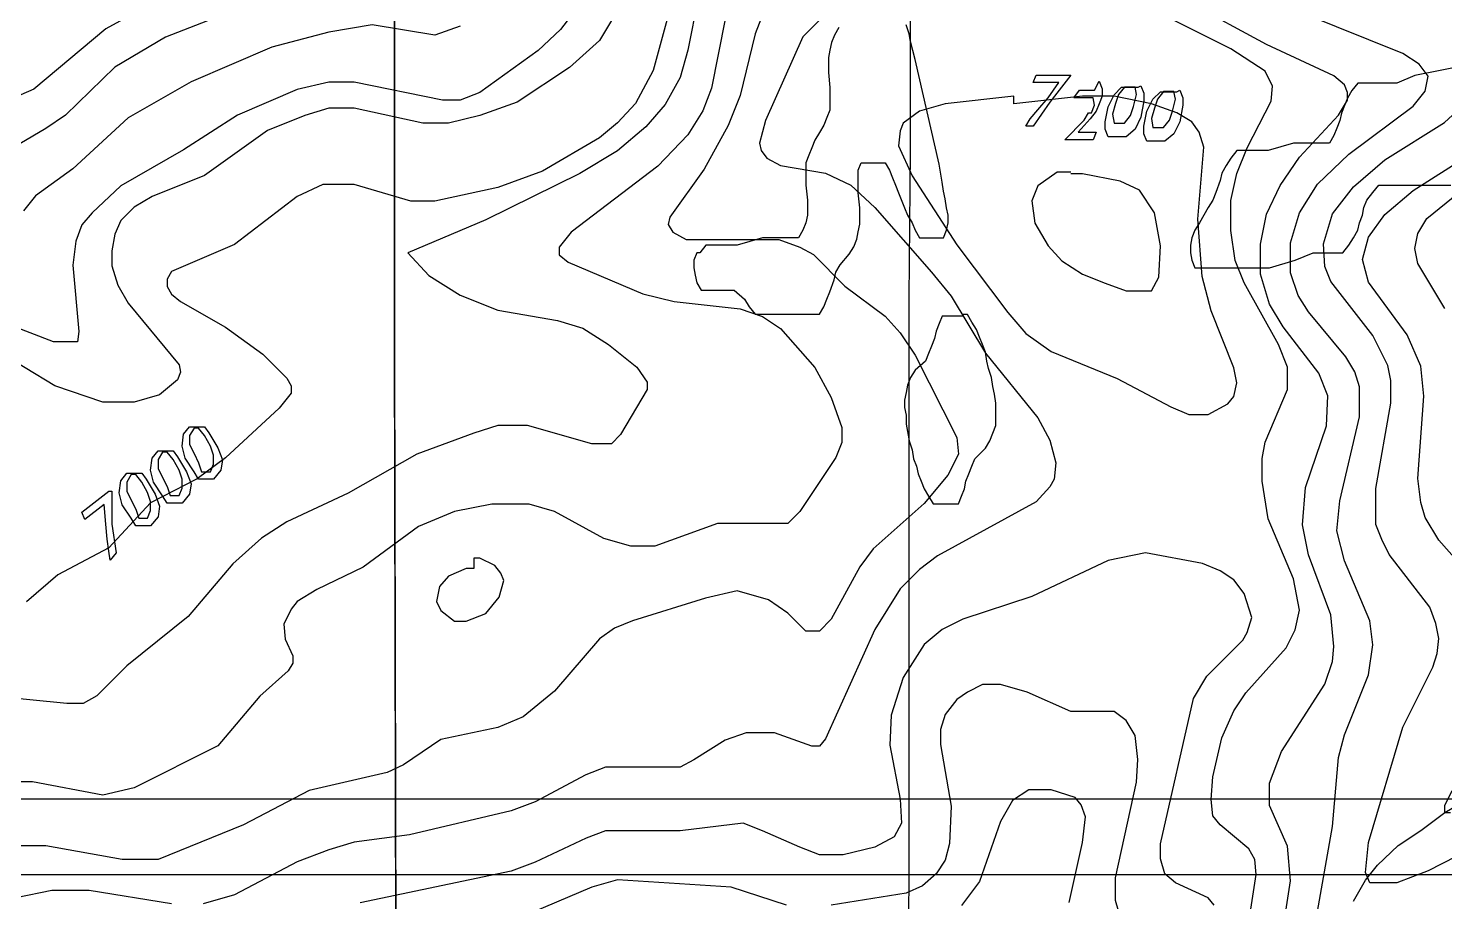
# Model space of a CAD drawing. Extents: x -0.49 to 6.91, y -0.57 to 8.11.
# Drawn here: x 1.5295 to 2.0287, y 1.6687 to 1.9766 of the extents above; entities that cross this region are included whole.
import ezdxf

# ---------------------------------------------------------------- set-up
doc = ezdxf.new("R2010")
doc.units = 0
for name, color, linetype in [('Elevations', 7, 'CONTINUOUS'), ('Grid', 7, 'CONTINUOUS'), ('topo', 7, 'CONTINUOUS'), ('topo_grid', 7, 'CONTINUOUS'), ('water', 7, 'CONTINUOUS'), ('white', 7, 'CONTINUOUS')]:
    doc.layers.add(name, color=color, linetype=linetype)

msp = doc.modelspace()

# ---------------------------------------------------------------- linework, layer by layer
at = {"layer": 'Elevations', "color": 1}
for points in [[(1.889523, 1.950531), (1.883723, 1.942064), (1.881088, 1.942064), (1.88267, 1.94471), (1.885305, 1.947885), (1.888996, 1.952118), (1.892686, 1.95741), (1.883723, 1.95741), (1.884779, 1.960056), (1.896905, 1.960056), (1.896905, 1.960056)], [(1.906922, 1.957913), (1.907978, 1.955267), (1.907978, 1.952621), (1.906922, 1.949975), (1.905866, 1.947329), (1.903758, 1.944684), (1.89954, 1.939921), (1.905865, 1.939921), (1.904812, 1.937275), (1.894794, 1.937275), (1.894794, 1.937275), (1.90165, 1.944154), (1.903232, 1.9468), (1.904287, 1.9468), (1.905341, 1.949446), (1.904814, 1.952092), (1.902705, 1.952092), (1.899542, 1.952092), (1.89796, 1.952092), (1.900069, 1.954738), (1.903232, 1.954738), (1.905343, 1.954738)], [(1.921685, 1.956325), (1.922738, 1.953679), (1.922738, 1.951034), (1.921685, 1.945213), (1.919576, 1.940979), (1.916412, 1.938334), (1.913249, 1.938334), (1.91114, 1.938334), (1.910087, 1.938334), (1.909032, 1.940979), (1.909032, 1.943625), (1.910087, 1.948917), (1.912196, 1.95315), (1.914834, 1.955796), (1.918524, 1.955796), (1.920633, 1.955796)], [(1.912194, 1.943149), (1.913776, 1.943149), (1.915885, 1.943149), (1.917994, 1.945795), (1.919049, 1.94897), (1.920102, 1.953203), (1.919576, 1.955849), (1.917994, 1.955849), (1.915885, 1.955849), (1.913776, 1.953203), (1.912721, 1.950028), (1.911667, 1.946324)], [(1.935393, 1.954738), (1.936449, 1.952092), (1.936449, 1.949446), (1.935393, 1.943625), (1.933284, 1.939392), (1.930121, 1.936746), (1.926957, 1.936746), (1.924849, 1.936746), (1.923795, 1.936746), (1.92274, 1.939392), (1.92274, 1.942038), (1.923795, 1.947329), (1.925904, 1.951563), (1.928539, 1.954209), (1.932231, 1.954209), (1.934339, 1.954209)], [(1.925903, 1.941561), (1.927485, 1.941561), (1.929594, 1.941561), (1.931703, 1.944207), (1.932756, 1.947382), (1.933809, 1.951616), (1.933282, 1.954261), (1.9317, 1.954261), (1.929591, 1.954261), (1.927482, 1.951616), (1.926427, 1.948441), (1.925374, 1.944736)], [(1.593204, 1.834008), (1.596368, 1.828717), (1.59795, 1.824483), (1.597424, 1.820779), (1.594788, 1.817604), (1.593206, 1.817604), (1.591098, 1.817604), (1.589515, 1.817604), (1.587933, 1.82025), (1.584769, 1.825013), (1.583716, 1.829246), (1.584242, 1.833479), (1.586351, 1.836125), (1.58846, 1.836125), (1.590042, 1.836125), (1.591622, 1.836125)], [(1.590568, 1.820303), (1.591621, 1.820303), (1.592677, 1.820303), (1.59373, 1.820303), (1.594786, 1.822949), (1.594786, 1.826124), (1.59373, 1.829299), (1.591621, 1.833003), (1.589512, 1.835649), (1.58793, 1.835649), (1.586348, 1.833003), (1.586348, 1.829828), (1.58793, 1.826653), (1.589512, 1.823478)], [(1.582132, 1.825568), (1.585295, 1.820276), (1.586877, 1.816043), (1.586351, 1.812339), (1.583715, 1.809164), (1.582133, 1.809164), (1.580023, 1.809164), (1.578441, 1.809164), (1.576861, 1.81181), (1.573697, 1.816572), (1.572644, 1.820806), (1.57317, 1.825039), (1.575279, 1.827685), (1.577388, 1.827685), (1.57897, 1.827685), (1.580552, 1.827685)], [(1.579496, 1.811863), (1.580549, 1.811863), (1.581605, 1.811863), (1.582658, 1.811863), (1.583714, 1.814509), (1.583714, 1.817684), (1.582658, 1.820859), (1.580549, 1.824563), (1.57844, 1.827209), (1.576861, 1.827209), (1.575279, 1.824563), (1.575279, 1.821388), (1.576861, 1.818213), (1.57844, 1.815038)], [(1.57106, 1.817657), (1.574223, 1.812365), (1.575805, 1.808132), (1.575279, 1.804428), (1.572643, 1.801253), (1.571061, 1.801253), (1.568952, 1.801253), (1.56737, 1.801253), (1.565788, 1.803899), (1.562624, 1.808661), (1.561571, 1.812895), (1.562097, 1.817128), (1.564206, 1.819774), (1.566315, 1.819774), (1.567897, 1.819774), (1.569479, 1.819774)], [(1.568424, 1.803952), (1.569477, 1.803952), (1.570533, 1.803952), (1.571586, 1.803952), (1.572642, 1.806598), (1.572642, 1.809773), (1.571586, 1.812948), (1.569477, 1.816652), (1.567368, 1.819298), (1.565786, 1.819298), (1.564204, 1.816652), (1.564204, 1.813477), (1.565786, 1.810302), (1.567368, 1.807127)], [(1.558933, 1.81345), (1.558933, 1.801809), (1.560515, 1.791754), (1.558406, 1.789109), (1.55788, 1.792284), (1.557353, 1.796517), (1.556827, 1.801809), (1.5563, 1.808688), (1.549446, 1.803396), (1.548392, 1.806042), (1.557883, 1.81345)]]:
    msp.add_lwpolyline(points, close=True, dxfattribs=at)
at = {"layer": 'Grid', "color": 1}
for points in [[(1.659639, 1.451738), (1.659112, 1.658431), (1.658586, 1.865097), (1.658586, 2.071789), (1.658059, 2.278482), (1.864216, 2.281128), (2.069846, 2.283774), (2.276003, 2.286419), (2.48216, 2.289065), (2.48216, 2.243186), (2.482687, 2.082902), (2.482687, 2.034404), (2.483216, 1.877268), (2.483216, 1.825595), (2.483742, 1.675338), (2.483742, 1.616812), (2.484269, 1.473937), (2.278111, 1.469174), (2.071954, 1.464941), (1.865797, 1.460179)], [(0.828681, 1.442266), (0.829737, 1.649991), (0.83079, 1.858244), (0.832372, 2.065995), (0.833425, 2.274249), (1.039583, 2.274249), (1.24574, 2.274249), (1.451897, 2.274249), (1.658054, 2.274249), (1.658581, 2.067556), (1.658581, 1.860864), (1.659107, 1.654198), (1.659636, 1.447505), (1.451897, 1.444859), (1.244158, 1.442213), (1.036419, 1.439568)]]:
    msp.add_lwpolyline(points, close=True, dxfattribs=at)
at = {"layer": 'topo', "color": 2}
for points in [[(1.73767, 2.002998), (1.717107, 1.976116), (1.709198, 1.968708), (1.688636, 1.953891), (1.681782, 1.951245), (1.675455, 1.951245), (1.644347, 1.957595), (1.635385, 1.957595), (1.624309, 1.954949), (1.603219, 1.945954), (1.584238, 1.933783), (1.562094, 1.921083), (1.552076, 1.911558), (1.548385, 1.907324), (1.546276, 1.901504), (1.545223, 1.893037), (1.547332, 1.869754), (1.546805, 1.866049), (1.544697, 1.866049), (1.53837, 1.866049), (1.513589, 1.875574)], [(1.644355, 1.999426), (1.577918, 1.973497), (1.559991, 1.962913), (1.542592, 1.94598), (1.535738, 1.941218), (1.484595, 1.911161)], [(1.765612, 1.987334), (1.761921, 1.968814), (1.759286, 1.959289), (1.754013, 1.949764), (1.747159, 1.941826), (1.737141, 1.933359), (1.72396, 1.925422), (1.690744, 1.909018), (1.663327, 1.897376), (1.663327, 1.897376), (1.670709, 1.889439), (1.681781, 1.882559), (1.694962, 1.877268), (1.716052, 1.873564), (1.725015, 1.870918), (1.733978, 1.865097), (1.743996, 1.857159), (1.747686, 1.851868), (1.747686, 1.849222), (1.738196, 1.833347), (1.735033, 1.830172), (1.728178, 1.830172), (1.705507, 1.836522), (1.694962, 1.836522), (1.686526, 1.833876), (1.666491, 1.826468), (1.642237, 1.812709), (1.620616, 1.802655), (1.611653, 1.796834), (1.601635, 1.787839), (1.585818, 1.769318), (1.564201, 1.751855), (1.553656, 1.741272), (1.548911, 1.738626), (1.543111, 1.738626), (1.515694, 1.741272)], [(1.573168, 1.985324), (1.556824, 1.976328), (1.531516, 1.955161), (1.515699, 1.948282)], [(1.737146, 1.982863), (1.730819, 1.97228), (1.720274, 1.962755), (1.70182, 1.950584), (1.688639, 1.945821), (1.677567, 1.943175), (1.668604, 1.943175), (1.64435, 1.948467), (1.635387, 1.948467), (1.626947, 1.945821), (1.613766, 1.94053), (1.591621, 1.924655), (1.573168, 1.917246), (1.566841, 1.913542), (1.562096, 1.90878), (1.559987, 1.904017), (1.558932, 1.898196), (1.558932, 1.892905), (1.56104, 1.886025), (1.564732, 1.879675), (1.582658, 1.85798), (1.583184, 1.855334), (1.582131, 1.852688), (1.575804, 1.847396), (1.566841, 1.84475), (1.555769, 1.84475), (1.538897, 1.850571), (1.517807, 1.863271)], [(1.788812, 1.982519), (1.785648, 1.974581), (1.780375, 1.952886), (1.776157, 1.942302), (1.767721, 1.926956), (1.755596, 1.910023), (1.755066, 1.907377), (1.756649, 1.904731), (1.761394, 1.902086), (1.794084, 1.902086), (1.801465, 1.89944), (1.80621, 1.896794), (1.817287, 1.885681), (1.831522, 1.875098), (1.836795, 1.869277), (1.842067, 1.86134), (1.85683, 1.832315), (1.857356, 1.826494), (1.853666, 1.819086), (1.84523, 1.809032), (1.827303, 1.793157), (1.822558, 1.786807), (1.812536, 1.768286), (1.808318, 1.764053), (1.805683, 1.764053), (1.803574, 1.764053), (1.797247, 1.770403), (1.790393, 1.775165), (1.779321, 1.77834), (1.768248, 1.775694), (1.742413, 1.767757), (1.736087, 1.765111), (1.730814, 1.761407), (1.714997, 1.742886), (1.703925, 1.73389), (1.694961, 1.730186), (1.674926, 1.725953), (1.661745, 1.716957), (1.655945, 1.714311), (1.628528, 1.707961), (1.605325, 1.69579), (1.575272, 1.683619), (1.562618, 1.683619), (1.535729, 1.688382), (1.524661, 1.688382)], [(1.756125, 1.985006), (1.749798, 1.961723), (1.743472, 1.950081), (1.737145, 1.943202), (1.730818, 1.93791), (1.710782, 1.926269), (1.694965, 1.920448), (1.672821, 1.915685), (1.664385, 1.915685), (1.644349, 1.921506), (1.633277, 1.921506), (1.62431, 1.917273), (1.602165, 1.900339), (1.580021, 1.890814), (1.578439, 1.888169), (1.578439, 1.885523), (1.580021, 1.882877), (1.583185, 1.880231), (1.599002, 1.871235), (1.612183, 1.86171), (1.620619, 1.853244), (1.622201, 1.850598), (1.622201, 1.847952), (1.617983, 1.84266), (1.599002, 1.825198), (1.588984, 1.817789), (1.57264, 1.809323), (1.557877, 1.793448), (1.53995, 1.783923), (1.528878, 1.774398)], [(1.972299, 1.662373), (1.974408, 1.676131), (1.973355, 1.688302), (1.967028, 1.70259), (1.967028, 1.710527), (1.971246, 1.72164), (1.986536, 1.745452), (1.989171, 1.75339), (1.989698, 1.758681), (1.988642, 1.769794), (1.980734, 1.790961), (1.978625, 1.801544), (1.979678, 1.814773), (1.98706, 1.836469), (1.987587, 1.847052), (1.984423, 1.85499), (1.971769, 1.871394), (1.967024, 1.879331), (1.963861, 1.889915), (1.963861, 1.900498), (1.96597, 1.911081), (1.970715, 1.921136), (1.977569, 1.93119), (1.991276, 1.946006), (1.994441, 1.951298), (1.994441, 1.953944), (1.993388, 1.95659), (1.989697, 1.959765), (1.965971, 1.970877), (1.938554, 1.985694)], [(1.980738, 1.647265), (1.989174, 1.695234), (1.991282, 1.719576), (1.993391, 1.727514), (2.001827, 1.74868), (2.00341, 1.759264), (2.002357, 1.76773), (1.993394, 1.788897), (1.990756, 1.79948), (1.991811, 1.810064), (1.998665, 1.839591), (1.998665, 1.850174), (1.997083, 1.855466), (1.99392, 1.860758), (1.980739, 1.876633), (1.977048, 1.882454), (1.974413, 1.890391), (1.974413, 1.900974), (1.977576, 1.911558), (1.983903, 1.921612), (1.994975, 1.932195), (2.017651, 1.949129), (2.021869, 1.95442), (2.022925, 1.959712), (2.01976, 1.963945), (2.013962, 1.967649), (1.978631, 1.981937)], [(1.775111, 1.97982), (1.770366, 1.955479), (1.767202, 1.947541), (1.76193, 1.939074), (1.751385, 1.927962), (1.720804, 1.904679), (1.716587, 1.899387), (1.716587, 1.896741), (1.71975, 1.894095), (1.746112, 1.882983), (1.757184, 1.880337), (1.780383, 1.877691), (1.788292, 1.875045), (1.794619, 1.870812), (1.806746, 1.857054), (1.812545, 1.84647), (1.81624, 1.835887), (1.81624, 1.830595), (1.814126, 1.825304), (1.801472, 1.806254), (1.797254, 1.80202), (1.792509, 1.80202), (1.772474, 1.80202), (1.750329, 1.794083), (1.741893, 1.794083), (1.732403, 1.796729), (1.715004, 1.806254), (1.706041, 1.808899), (1.69286, 1.808899), (1.679678, 1.806254), (1.667025, 1.800962), (1.647516, 1.786674), (1.631167, 1.778737), (1.624313, 1.774504), (1.622205, 1.771858), (1.619569, 1.766566), (1.620096, 1.761274), (1.622731, 1.755454), (1.622731, 1.752808), (1.621149, 1.750162), (1.611131, 1.741166), (1.596368, 1.723704), (1.566842, 1.708887), (1.55577, 1.706241), (1.53099, 1.711004), (1.519914, 1.711004)], [(1.681786, 1.97728), (1.672823, 1.974105), (1.650679, 1.977809), (1.635389, 1.975164), (1.615349, 1.969872), (1.586878, 1.957701), (1.564734, 1.945001), (1.545226, 1.927009), (1.532044, 1.917484), (1.527827, 1.912193)], [(1.808327, 1.979423), (1.802527, 1.973603), (1.789346, 1.944075), (1.787237, 1.936138), (1.787764, 1.933492), (1.789872, 1.930846), (1.794617, 1.9282), (1.810435, 1.925554), (1.819398, 1.921321), (1.827838, 1.913383), (1.847873, 1.890629), (1.854728, 1.882163), (1.866854, 1.862054), (1.885308, 1.8393), (1.889526, 1.831363), (1.891635, 1.823425), (1.891109, 1.817604), (1.889526, 1.814958), (1.884781, 1.809667), (1.849982, 1.790617), (1.843656, 1.785854), (1.836801, 1.778975), (1.827838, 1.764688), (1.810435, 1.726191), (1.808327, 1.723545), (1.805689, 1.723545), (1.792508, 1.728307), (1.782491, 1.728307), (1.775109, 1.725661), (1.764037, 1.718782), (1.759292, 1.716136), (1.739257, 1.716136), (1.73293, 1.716136), (1.726074, 1.713491), (1.708148, 1.703966), (1.699712, 1.700791), (1.66386, 1.692324), (1.644352, 1.689678), (1.635389, 1.687032), (1.624313, 1.682799), (1.602168, 1.671157), (1.591095, 1.667982)], [(1.960178, 1.664569), (1.962287, 1.678328), (1.96176, 1.683619), (1.959651, 1.687323), (1.949633, 1.69579), (1.946998, 1.698965), (1.946472, 1.704786), (1.946998, 1.712723), (1.950161, 1.726482), (1.954379, 1.736007), (1.958597, 1.742357), (1.972833, 1.758232), (1.975996, 1.764582), (1.977578, 1.771461), (1.97547, 1.782573), (1.966507, 1.80374), (1.964398, 1.816969), (1.964398, 1.824907), (1.965451, 1.830728), (1.97336, 1.849248), (1.97336, 1.857186), (1.970197, 1.865123), (1.95807, 1.886819), (1.954906, 1.894757), (1.953324, 1.90534), (1.953324, 1.915923), (1.955432, 1.925448), (1.959123, 1.934444), (1.967559, 1.950848), (1.968085, 1.95614), (1.96545, 1.961432), (1.953323, 1.969369), (1.930125, 1.981011)], [(2.0477, 1.692298), (2.022919, 1.679598), (2.011847, 1.675364), (2.004993, 1.675364), (2.002353, 1.675364), (2.000771, 1.679068), (2.001826, 1.689652), (2.013957, 1.730265), (2.024502, 1.751432), (2.026084, 1.756194), (2.026611, 1.761486), (2.025555, 1.766778), (2.023447, 1.772599), (2.009211, 1.791119), (2.006574, 1.796411), (2.004465, 1.801703), (2.004465, 1.814403), (2.009738, 1.844459), (2.009738, 1.852397), (2.008682, 1.857689), (2.003405, 1.868272), (1.988643, 1.887322), (1.986535, 1.892614), (1.986005, 1.900551), (1.989169, 1.911134), (1.99655, 1.920659), (2.007622, 1.930184), (2.028717, 1.943414), (2.035571, 1.949764)], [(2.047701, 1.772387), (2.02661, 1.796199), (2.021865, 1.804137), (2.020283, 1.809429), (2.01923, 1.817895), (2.021339, 1.846894), (2.020283, 1.857477), (2.015538, 1.868589), (2.001825, 1.88711), (1.999722, 1.895048), (2.001825, 1.902985), (2.007625, 1.910923), (2.017647, 1.919389), (2.036628, 1.93156)], [(2.028721, 1.877823), (2.019231, 1.893698), (2.018175, 1.89899), (2.019231, 1.904282), (2.022394, 1.909573), (2.046647, 1.929153)], [(1.896904, 1.925845), (1.892159, 1.925845), (1.885305, 1.921083), (1.883196, 1.915791), (1.884252, 1.907854), (1.888997, 1.899916), (1.893742, 1.894624), (1.901124, 1.889862), (1.909032, 1.886687), (1.916414, 1.884041), (1.923268, 1.884041), (1.925377, 1.884041), (1.928012, 1.888804), (1.928538, 1.899916), (1.92643, 1.911558), (1.921158, 1.919495), (1.914303, 1.92267), (1.901122, 1.925316), (1.896904, 1.925316), (1.896904, 1.925316), (1.896904, 1.925316)], [(1.947526, 1.66748), (1.945418, 1.670125), (1.933818, 1.675417), (1.930128, 1.678592), (1.928546, 1.683884), (1.928546, 1.689175), (1.940145, 1.740319), (1.94489, 1.748257), (1.957544, 1.760957), (1.959126, 1.763603), (1.960708, 1.768894), (1.958073, 1.777361), (1.954382, 1.782124), (1.949637, 1.785299), (1.94331, 1.787944), (1.923274, 1.791649), (1.910093, 1.789003), (1.883204, 1.776303), (1.858951, 1.768365), (1.851569, 1.764661), (1.845242, 1.759369), (1.837861, 1.747728), (1.833643, 1.734499), (1.833116, 1.723915), (1.836807, 1.704865), (1.837334, 1.696399), (1.834696, 1.691636), (1.827842, 1.687932), (1.81677, 1.685286), (1.80833, 1.685286), (1.801475, 1.687932), (1.788295, 1.693753), (1.78144, 1.696399), (1.759296, 1.693753), (1.739261, 1.693753), (1.732934, 1.693753), (1.72608, 1.691107), (1.708153, 1.68264), (1.699717, 1.679465), (1.646465, 1.668353)], [(1.913774, 1.665495), (1.912721, 1.669199), (1.912721, 1.677137), (1.920101, 1.710898), (1.920628, 1.718835), (1.919575, 1.727302), (1.916411, 1.732594), (1.912193, 1.735769), (1.896903, 1.735769), (1.881613, 1.742648), (1.872123, 1.745294), (1.865796, 1.745294), (1.860523, 1.742648), (1.856833, 1.740002), (1.852615, 1.73471), (1.851033, 1.729419), (1.851033, 1.724127), (1.854724, 1.702431), (1.854197, 1.689202), (1.852615, 1.683381), (1.849451, 1.678619), (1.844706, 1.674385), (1.838906, 1.671739), (1.81254, 1.667506)], [(1.896379, 1.668432), (1.901124, 1.689599), (1.902177, 1.698595), (1.900595, 1.702828), (1.898486, 1.705474), (1.890051, 1.70812), (1.882142, 1.70812), (1.876341, 1.704415), (1.872123, 1.697007), (1.864743, 1.67584), (1.858415, 1.667374)], [(2.030828, 1.700023), (2.028719, 1.700023), (2.028719, 1.702669), (2.031354, 1.707961)], [(1.580023, 1.667982), (1.551025, 1.672745), (1.537844, 1.672745), (1.52519, 1.670099), (1.5041, 1.662691)], [(1.796722, 1.667506), (1.777214, 1.673856), (1.737144, 1.676502), (1.728181, 1.673856), (1.690746, 1.657981)]]:
    msp.add_lwpolyline(points, dxfattribs=at)
for points in [[(1.876869, 1.952648), (1.852615, 1.950002), (1.843652, 1.947356), (1.837852, 1.943123), (1.836799, 1.940477), (1.836272, 1.935185), (1.841017, 1.924602), (1.856835, 1.90026), (1.874761, 1.876448), (1.881088, 1.869039), (1.890051, 1.862689), (1.91325, 1.853164), (1.932231, 1.84311), (1.938557, 1.840464), (1.945412, 1.840464), (1.952266, 1.844168), (1.954375, 1.846814), (1.955428, 1.851577), (1.954375, 1.856868), (1.946466, 1.876977), (1.943303, 1.889148), (1.941721, 1.909256), (1.943829, 1.934656), (1.942247, 1.939948), (1.939612, 1.943652), (1.93434, 1.946827), (1.925376, 1.950002), (1.912195, 1.952648), (1.901123, 1.952648), (1.87687, 1.950002), (1.876869, 1.952648)], [(1.686529, 1.786145), (1.683891, 1.786145), (1.677565, 1.783499), (1.674401, 1.779795), (1.673348, 1.774504), (1.674931, 1.771329), (1.679677, 1.767624), (1.683895, 1.767624), (1.690749, 1.77027), (1.695494, 1.776091), (1.697076, 1.781912), (1.69602, 1.784558), (1.693911, 1.787204), (1.688639, 1.789849), (1.686531, 1.789849), (1.686529, 1.786145)]]:
    msp.add_lwpolyline(points, close=True, dxfattribs=at)
at = {"layer": 'topo_grid', "color": 7}
msp.add_lwpolyline([(1.839431, 1.624167), (1.839957, 1.675814), (1.839957, 1.726958), (1.839957, 1.778631), (1.839957, 1.830304), (1.839957, 1.881448), (1.840484, 1.933121), (1.840484, 1.984265), (1.840484, 2.035938), (1.840484, 2.087611), (1.840484, 2.138755), (1.840484, 2.190429), (1.84101, 2.242102), (1.84101, 2.293246), (1.84101, 2.344892), (1.84101, 2.396036), (1.84101, 2.447709), (1.84101, 2.499383), (1.841537, 2.550526), (1.841537, 2.6022), (1.841537, 2.653344)], dxfattribs=at)
at = {"layer": 'water', "color": 4}
msp.add_lwpolyline([(1.996557, 1.668961), (2.000775, 1.67637), (2.004993, 1.681661), (2.012374, 1.68854), (2.020283, 1.693832), (2.028719, 1.700182), (2.041373, 1.70759), (2.05139, 1.71394), (2.053499, 1.716586)], dxfattribs=at)
at = {"layer": 'white', "color": 7}
for points in [[(1.81519, 1.97683), (1.813608, 1.974185), (1.812555, 1.971539), (1.812026, 1.968893), (1.811499, 1.966247), (1.811499, 1.963601), (1.811499, 1.960955), (1.812026, 1.955664), (1.812026, 1.953018), (1.812026, 1.950372), (1.812026, 1.947726), (1.810973, 1.94508), (1.809917, 1.942435), (1.808335, 1.939789), (1.806753, 1.937143), (1.805697, 1.934497), (1.804644, 1.931851), (1.803591, 1.929205), (1.803591, 1.92656), (1.803591, 1.923914), (1.803591, 1.921268), (1.804118, 1.915976), (1.804118, 1.91333), (1.804118, 1.910685), (1.803591, 1.908039), (1.802535, 1.905393), (1.800953, 1.902747), (1.798838, 1.902747), (1.796729, 1.902747), (1.794094, 1.902747), (1.790931, 1.902747), (1.788296, 1.902747), (1.779328, 1.900101), (1.776164, 1.900101), (1.773529, 1.900101), (1.770893, 1.900101), (1.768258, 1.900101), (1.766149, 1.897455), (1.765094, 1.897455), (1.764041, 1.89481), (1.764041, 1.892164), (1.764567, 1.889518), (1.765094, 1.886872), (1.766676, 1.884226), (1.768255, 1.884226), (1.770364, 1.884226), (1.772473, 1.884226), (1.774582, 1.884226), (1.77669, 1.884226), (1.778273, 1.884226), (1.781964, 1.881051), (1.783546, 1.878405), (1.785655, 1.87576), (1.787769, 1.87576), (1.790401, 1.87576), (1.793042, 1.87576), (1.795677, 1.87576), (1.798315, 1.87576), (1.80095, 1.87576), (1.803585, 1.87576), (1.806221, 1.87576), (1.808329, 1.87576), (1.809912, 1.878405), (1.810965, 1.881051), (1.81202, 1.883697), (1.813603, 1.88793), (1.814129, 1.890576), (1.815709, 1.893222), (1.818873, 1.896926), (1.820455, 1.899572), (1.821508, 1.902218), (1.822035, 1.904864), (1.822561, 1.90751), (1.822561, 1.910155), (1.822561, 1.91333), (1.822035, 1.918622), (1.822035, 1.921268), (1.822035, 1.923914), (1.822035, 1.92656), (1.82309, 1.929205), (1.824143, 1.929205), (1.825726, 1.929205), (1.827834, 1.929205), (1.829943, 1.929205), (1.831525, 1.929205), (1.833105, 1.92656), (1.83416, 1.923914), (1.835214, 1.921268), (1.836269, 1.918622), (1.838378, 1.91333), (1.839431, 1.910685), (1.841013, 1.908039), (1.842069, 1.905393), (1.843651, 1.902747), (1.845233, 1.902747), (1.847342, 1.902747), (1.849451, 1.902747), (1.851033, 1.902747), (1.852086, 1.902747), (1.853142, 1.905393), (1.853668, 1.908039), (1.853668, 1.910685), (1.853142, 1.91333), (1.852615, 1.916505), (1.852089, 1.919151), (1.851562, 1.922326), (1.850509, 1.928676), (1.842073, 1.965586), (1.840491, 1.971936), (1.839964, 1.974581), (1.838911, 1.977756)], [(2.036635, 1.963628), (2.018181, 1.959924), (2.011854, 1.957278), (2.009219, 1.957278), (2.006056, 1.957278), (2.003418, 1.957278), (2.000783, 1.957278), (1.998147, 1.957278), (1.996039, 1.954632), (1.994456, 1.951986), (1.993403, 1.94934), (1.992348, 1.946694), (1.991821, 1.944049), (1.990768, 1.941403), (1.989712, 1.938757), (1.98813, 1.936111), (1.986022, 1.936111), (1.983384, 1.936111), (1.980748, 1.936111), (1.978113, 1.936111), (1.975478, 1.936111), (1.96651, 1.933465), (1.963347, 1.933465), (1.960709, 1.933465), (1.958074, 1.933465), (1.955438, 1.933465), (1.95333, 1.930819), (1.951747, 1.928174), (1.950165, 1.925528), (1.949639, 1.922882), (1.948056, 1.918649), (1.947001, 1.916003), (1.945419, 1.913357), (1.943836, 1.910711), (1.942254, 1.908065), (1.940672, 1.905419), (1.939619, 1.902774), (1.939092, 1.900128), (1.939092, 1.897482), (1.939619, 1.894836), (1.940672, 1.89219), (1.941728, 1.89219), (1.943836, 1.89219), (1.945945, 1.89219), (1.94858, 1.89219), (1.951743, 1.89219), (1.954381, 1.89219), (1.957544, 1.89219), (1.960708, 1.89219), (1.967034, 1.89219), (1.976002, 1.894836), (1.982329, 1.897482), (1.984964, 1.897482), (1.988129, 1.897482), (1.990764, 1.897482), (1.992873, 1.897482), (1.994981, 1.900128), (1.996564, 1.902774), (1.998146, 1.905419), (1.998672, 1.908065), (1.999728, 1.910711), (2.000254, 1.913357), (2.00131, 1.916003), (2.003419, 1.918649), (2.005528, 1.921294), (2.007636, 1.921294), (2.010274, 1.921294), (2.01291, 1.921294), (2.016073, 1.921294), (2.018711, 1.921294), (2.021873, 1.921294), (2.025037, 1.921294), (2.027673, 1.921294), (2.030836, 1.921294)], [(1.858941, 1.875151), (1.856833, 1.875151), (1.854724, 1.875151), (1.853142, 1.875151), (1.851559, 1.875151), (1.850506, 1.872505), (1.849451, 1.869859), (1.848924, 1.867214), (1.847871, 1.864568), (1.846815, 1.861922), (1.845762, 1.859276), (1.842071, 1.856101), (1.840489, 1.853455), (1.839436, 1.850809), (1.83891, 1.848164), (1.838383, 1.845518), (1.838383, 1.842872), (1.83891, 1.840226), (1.83891, 1.837051), (1.839436, 1.834405), (1.839963, 1.83123), (1.841018, 1.828055), (1.841545, 1.82488), (1.842598, 1.822234), (1.843125, 1.819589), (1.84418, 1.816943), (1.845233, 1.814297), (1.846815, 1.811651), (1.848398, 1.809005), (1.84998, 1.809005), (1.852089, 1.809005), (1.854197, 1.809005), (1.85578, 1.809005), (1.857362, 1.809005), (1.858417, 1.811651), (1.859471, 1.814297), (1.859997, 1.816943), (1.861053, 1.819589), (1.862106, 1.822234), (1.863161, 1.82488), (1.866852, 1.828584), (1.868434, 1.83123), (1.869487, 1.833876), (1.870543, 1.836522), (1.870543, 1.839168), (1.870543, 1.841814), (1.870543, 1.844459), (1.870016, 1.847634), (1.869489, 1.85028), (1.868963, 1.853455), (1.867907, 1.85663), (1.867381, 1.859276), (1.866854, 1.862451), (1.865799, 1.865097), (1.864745, 1.867743), (1.863692, 1.870389), (1.86211, 1.873034), (1.860528, 1.87568), (1.858941, 1.87568), (1.858941, 1.87568)], [(2.878498, 1.704839), (0.670294, 1.704839)], [(0.681564, 1.667268), (0.681564, 1.669914), (0.681037, 1.67256), (0.680511, 1.675735), (0.679984, 1.67838), (2.878558, 1.67838)]]:
    msp.add_lwpolyline(points, dxfattribs=at)

doc.saveas('drawing.dxf')
